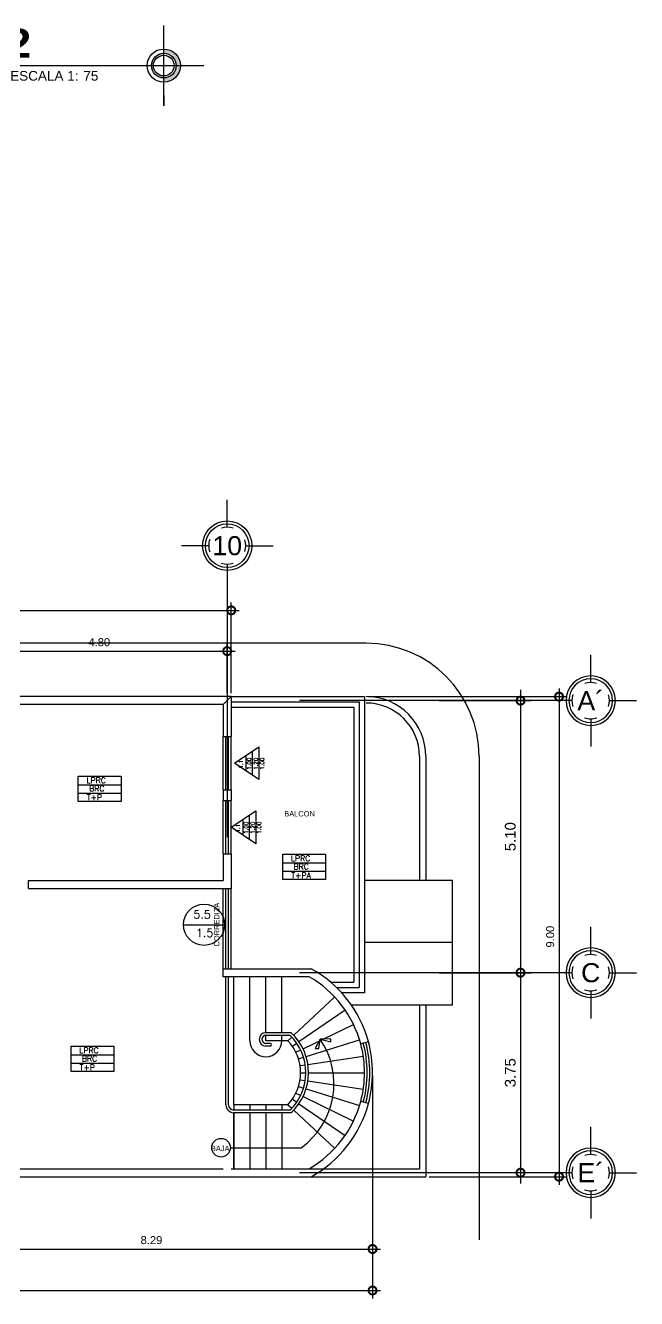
# Model space of a CAD drawing. Header units: inches. Extents: x -370 to 18, y -197 to 199.
# Drawn here: x -274.66 to -263.2, y 51.98 to 75.84 of the extents above; entities that cross this region are included whole.
import ezdxf
from ezdxf.enums import TextEntityAlignment as Align

# ---------------------------------------------------------------- set-up
doc = ezdxf.new("R2010")
doc.units = ezdxf.units.IN
doc.header["$MEASUREMENT"] = 0
doc.header["$PDMODE"] = 34
doc.header["$PDSIZE"] = 0.2
doc.linetypes.add('CENTER2', pattern=[28.575, 19.05, -3.175, 3.175, -3.175])
doc.layers.add('ACABAD_LOCALS', color=1, linetype='Continuous')
doc.layers.add('TEXTS', color=1, linetype='Continuous')
doc.styles.add('1', font='arial.ttf')
doc.styles.add('2', font='')
doc.styles.add('NT_75', font='romans.shx', dxfattribs={"height": 0.152})
doc.styles.get("Standard").update_dxf_attribs({"font": 'arial.ttf'})
doc.styles.get('2').set_extended_font_data('Arial Black')
doc.dimstyles.new('E100', dxfattribs={"dimtxt": 0.15, "dimasz": 0.15, "dimexe": 0.15, "dimexo": 0.0625, "dimgap": 0.09, "dimtad": 1, "dimzin": 0, "dimdsep": 46, "dimtxsty": 'Standard', "dimblk": 'DOTSMALL', "dimcen": 0.09, "dimdle": 0.15, "dimclrd": 1, "dimclre": 1, "dimclrt": 2, "dimazin": 0, "dimtfac": 1, "dimtofl": 0, "dimtmove": 1, "dimatfit": 1, "dimldrblk": 'OPEN90', "dimfxl": 1, "dimtolj": 1, "dimtzin": 0, "dimarcsym": 0})

# ---------------------------------------------------------------- blocks, each defined once
blk = doc.blocks.new('EJE NORTE NUEVO')
at = {"color": 8}
for p, q in [((0, 3.252), (0, 3.764)), ((-0.347, 2.905), (-0.859, 2.905)), ((0.347, 2.905), (0.859, 2.905))]:
    blk.add_line(p, q, dxfattribs=at)
at = {"color": 2, "linetype": 'CENTER2'}
blk.add_line((0, 2.558), (0, -2.558), dxfattribs=at)
at = {"color": 8}
blk.add_circle((0, 2.905), 0.463, dxfattribs=at)
at = {"color": 4}
blk.add_circle((0, 2.905), 0.409, dxfattribs=at)
at = {"color": 8}
for start, end in [(71.4161, 108.5839), (160.6993, 199.2784), (341.7694, 18.2529), (251.0526, 288.9474)]:
    blk.add_arc((0, 2.905), 0.347, start, end, dxfattribs=at)
at = {"color": 4}
blk.add_attdef('A', text='', height=0.358, dxfattribs=at).set_placement((0, 2.905), align=Align.MIDDLE_CENTER)
blk = doc.blocks.new('_DotSmall')
at = {"color": 0, "linetype": 'ByBlock', "const_width": 0.5}
blk.add_lwpolyline([(-0.0625, 0, 1), (0.0625, 0, 1)], format="xyb", close=True, dxfattribs=at)
blk = doc.blocks.new('*D481')
at = {"color": 1, "lineweight": -2, "transparency": 16777216}
for p, q in [((39.709, 9.853), (44.809, 9.853)), ((39.859, 9.062), (39.859, 10.003)), ((44.659, 9.062), (44.659, 10.003))]:
    blk.add_line(p, q, dxfattribs=at)
at = {"layer": 'DEFPOINTS', "color": 0, "transparency": 16777216}
for p in [(44.659, 9.853), (39.859, 9), (44.659, 9)]:
    blk.add_point(p, dxfattribs=at)
at = {"color": 1, "lineweight": -2, "transparency": 16777216, "xscale": 0.3, "yscale": 0.3, "zscale": 0.3, "rotation": 180}
blk.add_blockref('_DotSmall', (39.859, 9.853), dxfattribs=at)
at = {"color": 1, "lineweight": -2, "transparency": 16777216, "xscale": 0.3, "yscale": 0.3, "zscale": 0.3}
blk.add_blockref('_DotSmall', (44.659, 9.853), dxfattribs=at)
at = {"color": 2, "transparency": 16777216, "insert": (42.259, 10.02), "char_height": 0.15, "attachment_point": 5}
blk.add_mtext('\\A1;4.80', dxfattribs=at)
blk = doc.blocks.new('_Open90')
at = {"color": 0, "linetype": 'ByBlock', "lineweight": -2}
for p, q in [((0, 0), (-1, 0)), ((-0.5, 0.5), (0, 0)), ((0, 0), (-0.5, -0.5))]:
    blk.add_line(p, q, dxfattribs=at)
blk = doc.blocks.new('*D482')
at = {"color": 1, "lineweight": -2, "transparency": 16777216}
for p, q in [((29.384, 9.062), (29.384, 10.767)), ((44.734, 9.062), (44.734, 10.767)), ((29.234, 10.617), (44.884, 10.617))]:
    blk.add_line(p, q, dxfattribs=at)
at = {"layer": 'DEFPOINTS', "color": 0, "transparency": 16777216}
for p in [(44.734, 10.617), (29.384, 9), (44.734, 9)]:
    blk.add_point(p, dxfattribs=at)
at = {"color": 1, "lineweight": -2, "transparency": 16777216, "xscale": 0.3, "yscale": 0.3, "zscale": 0.3, "rotation": 180}
blk.add_blockref('_DotSmall', (29.384, 10.617), dxfattribs=at)
at = {"color": 1, "lineweight": -2, "transparency": 16777216, "xscale": 0.3, "yscale": 0.3, "zscale": 0.3}
blk.add_blockref('_DotSmall', (44.734, 10.617), dxfattribs=at)
at = {"color": 2, "transparency": 16777216, "insert": (37.059, 10.783), "char_height": 0.15, "attachment_point": 5}
blk.add_mtext('\\A1;15.35', dxfattribs=at)
blk = doc.blocks.new('*D487')
at = {"color": 1, "lineweight": -2, "transparency": 16777216}
for p, q in [((47.384, 1.888), (47.384, -1.506)), ((39.092, -0.062), (39.092, -1.506)), ((38.942, -1.356), (47.534, -1.356))]:
    blk.add_line(p, q, dxfattribs=at)
at = {"layer": 'DEFPOINTS', "color": 0, "transparency": 16777216}
for p in [(47.384, 1.95), (39.092, 0), (47.384, -1.356)]:
    blk.add_point(p, dxfattribs=at)
at = {"color": 1, "lineweight": -2, "transparency": 16777216, "xscale": 0.3, "yscale": 0.3, "zscale": 0.3, "rotation": 180}
blk.add_blockref('_DotSmall', (39.092, -1.356), dxfattribs=at)
at = {"color": 1, "lineweight": -2, "transparency": 16777216, "xscale": 0.3, "yscale": 0.3, "zscale": 0.3}
blk.add_blockref('_DotSmall', (47.384, -1.356), dxfattribs=at)
at = {"color": 2, "transparency": 16777216, "insert": (43.238, -1.19), "char_height": 0.15, "attachment_point": 5}
blk.add_mtext('\\A1;8.29', dxfattribs=at)
blk = doc.blocks.new('*D488')
at = {"color": 1, "lineweight": -2, "transparency": 16777216}
for p, q in [((29.384, -0.062), (29.384, -2.284)), ((47.384, -0.062), (47.384, -2.284)), ((29.234, -2.134), (47.534, -2.134))]:
    blk.add_line(p, q, dxfattribs=at)
at = {"layer": 'DEFPOINTS', "color": 0, "transparency": 16777216}
for p in [(29.384, 0), (47.384, 0), (47.384, -2.134)]:
    blk.add_point(p, dxfattribs=at)
at = {"color": 1, "lineweight": -2, "transparency": 16777216, "xscale": 0.3, "yscale": 0.3, "zscale": 0.3, "rotation": 180}
blk.add_blockref('_DotSmall', (29.384, -2.134), dxfattribs=at)
at = {"color": 1, "lineweight": -2, "transparency": 16777216, "xscale": 0.3, "yscale": 0.3, "zscale": 0.3}
blk.add_blockref('_DotSmall', (47.384, -2.134), dxfattribs=at)
at = {"color": 2, "transparency": 16777216, "insert": (38.384, -1.968), "char_height": 0.15, "attachment_point": 5}
blk.add_mtext('\\A1;18.00', dxfattribs=at)
blk = doc.blocks.new('*D143')
at = {"color": 1, "lineweight": -2, "transparency": 16777216}
for p, q in [((-191.853, 114.409), (-191.853, 108.909)), ((-193.38, 114.209), (-191.653, 114.209)), ((-193.38, 109.109), (-191.653, 109.109))]:
    blk.add_line(p, q, dxfattribs=at)
at = {"layer": 'DEFPOINTS', "color": 0, "transparency": 16777216}
for p in [(-193.442, 114.209), (-193.442, 109.109), (-191.853, 109.109)]:
    blk.add_point(p, dxfattribs=at)
at = {"color": 1, "lineweight": -2, "transparency": 16777216, "xscale": 0.3, "yscale": 0.3, "zscale": 0.3}
for p, rotation in [((-191.853, 114.209), 90), ((-191.853, 109.109), 270)]:
    blk.add_blockref('_DotSmall', p, dxfattribs=dict(at, rotation=rotation))
at = {"color": 2, "transparency": 16777216, "insert": (-192.045, 111.659), "char_height": 0.2, "attachment_point": 5, "rotation": 90}
blk.add_mtext('\\A1;5.10', dxfattribs=at)
blk = doc.blocks.new('*D144')
at = {"color": 1, "lineweight": -2, "transparency": 16777216}
for p, q in [((-193.38, 109.109), (-191.653, 109.109)), ((-191.853, 109.309), (-191.853, 105.159)), ((-191.916, 105.359), (-192.053, 105.359))]:
    blk.add_line(p, q, dxfattribs=at)
at = {"layer": 'DEFPOINTS', "color": 0, "transparency": 16777216}
for p in [(-193.442, 109.109), (-191.853, 105.359), (-191.853, 105.359)]:
    blk.add_point(p, dxfattribs=at)
at = {"color": 1, "lineweight": -2, "transparency": 16777216, "xscale": 0.3, "yscale": 0.3, "zscale": 0.3}
for p, rotation in [((-191.853, 109.109), 90), ((-191.853, 105.359), 270)]:
    blk.add_blockref('_DotSmall', p, dxfattribs=dict(at, rotation=rotation))
at = {"color": 2, "transparency": 16777216, "insert": (-192.045, 107.234), "char_height": 0.2, "attachment_point": 5, "rotation": 90}
blk.add_mtext('\\A1;3.75', dxfattribs=at)
blk = doc.blocks.new('*D489')
at = {"color": 1, "lineweight": -2, "transparency": 16777216}
for p, q in [((50.882, 9.15), (50.882, -0.15)), ((47.297, 9), (51.032, 9)), ((48.447, 0), (51.032, 0))]:
    blk.add_line(p, q, dxfattribs=at)
at = {"layer": 'DEFPOINTS', "color": 0, "transparency": 16777216}
for p in [(47.234, 9), (48.384, 0), (50.882, 0)]:
    blk.add_point(p, dxfattribs=at)
at = {"color": 1, "lineweight": -2, "transparency": 16777216, "xscale": 0.3, "yscale": 0.3, "zscale": 0.3}
for p, rotation in [((50.882, 9), 90), ((50.882, 0), 270)]:
    blk.add_blockref('_DotSmall', p, dxfattribs=dict(at, rotation=rotation))
at = {"color": 2, "transparency": 16777216, "insert": (50.716, 4.5), "char_height": 0.15, "attachment_point": 5, "rotation": 90}
blk.add_mtext('\\A1;9.00', dxfattribs=at)
blk = doc.blocks.new('*U44')
h = blk.add_hatch(color=1)
h.paths.add_polyline_path([(15.89, 0.255), (15.89, 0.343, -0.414214), (16.233, 0), (16.145, 0, 0.414214)])
h.paths.add_polyline_path([(16.145, 0), (16.233, 0, -0.414214), (15.89, -0.343), (15.89, -0.255, 0.414214)])
h = blk.add_hatch(color=1)
h.paths.add_polyline_path([(15.635, 0), (15.676, 0, 0.414214), (15.89, -0.214), (15.89, -0.255, -0.414214)])
h.paths.add_polyline_path([(15.89, 0.255), (15.89, 0.214, 0.414214), (15.676, 0), (15.635, 0, -0.414214)])
at = {"color": 13}
for p, q in [((15.89, -0.83), (15.89, 0.83)), ((0, 0), (16.72, 0))]:
    blk.add_line(p, q, dxfattribs=at)
at = {"color": 5}
for p, q in [((15.89, 0.611), (15.89, 0.83)), ((0, 0), (0.218, 0)), ((16.501, 0), (16.72, 0)), ((15.89, -0.611), (15.89, -0.83))]:
    blk.add_line(p, q, dxfattribs=at)
at = {"color": 13}
for radius in [0.343, 0.255, 0.214]:
    blk.add_circle((15.89, 0), radius, dxfattribs=at)
at = {"color": 2, "linetype": 'Continuous', "style": '1'}
blk.add_text('ESCALA 1:', height=0.2, dxfattribs=at).set_placement((12.714, -0.311))
at = {"color": 1, "linetype": 'Continuous', "style": '2'}
blk.add_attdef('TITULO', (0.308, 0.162), '', height=0.6, dxfattribs=at)
at = {"color": 2, "linetype": 'Continuous', "style": '1'}
blk.add_attdef('DESCRIPCION', (0.308, -0.373), '', height=0.2, dxfattribs=at)
at = {"color": 2, "style": '1'}
blk.add_attdef('ESCALA', (14.227, -0.311), '', height=0.2, dxfattribs=at)
blk = doc.blocks.new('A$C4C712806')
at = {"color": 8}
for p, q in [((47.264, 10), (27.508, 10)), ((44.734, 9), (39.059, 9)), ((44.584, 8.85), (39.934, 8.85)), ((44.584, 8.85), (44.734, 9)), ((44.584, 8.85), (44.584, 8.25)), ((44.734, 9), (44.734, 8.25)), ((44.734, 9), (47.234, 9)), ((44.734, 8.9), (47.134, 8.9)), ((47.134, 8.9), (47.134, 3.55)), ((47.234, 9), (47.234, 8.25)), ((47.234, 9), (47.234, 3.45)), ((44.734, 8.8), (47.034, 8.8)), ((47.034, 8.8), (47.034, 3.65)), ((44.584, 8.25), (44.734, 8.25)), ((48.264, 7.88), (48.264, 5.55)), ((48.384, 7.88), (48.384, 5.55)), ((49.384, 7.88), (49.384, -1.183)), ((44.584, 7.25), (44.584, 7.05)), ((44.584, 7.25), (44.734, 7.25)), ((44.584, 7.25), (44.584, 7.05)), ((44.734, 7.25), (44.734, 7.05)), ((44.734, 7.25), (44.734, 7.05)), ((44.584, 7.05), (44.734, 7.05)), ((44.584, 6.05), (44.584, 5.55)), ((44.584, 6.05), (44.734, 6.05)), ((44.734, 6.05), (44.734, 5.4)), ((40.934, 5.55), (44.584, 5.55)), ((40.934, 5.4), (40.934, 5.55)), ((40.934, 5.4), (44.734, 5.4)), ((44.734, 3.9), (44.734, 5.4)), ((48.884, 4.388), (47.234, 4.388)), ((44.584, 3.9), (46.234, 3.9)), ((44.584, 3.75), (44.584, 3.9)), ((46.195, 3.75), (44.584, 3.75)), ((44.634, 1.35), (44.634, 3.75)), ((44.684, 1.35), (44.684, 3.75)), ((44.784, 1.35), (44.784, 3.75)), ((45.084, 2.55), (45.084, 3.75)), ((45.384, 2.7), (45.384, 3.75)), ((45.684, 2.7), (45.684, 3.75)), ((46.597, 3.65), (47.034, 3.65)), ((45.907, 2.652), (46.674, 3.37)), ((46.707, 3.55), (47.134, 3.55)), ((47.234, 3.45), (46.804, 3.45)), ((46.004, 2.532), (46.87, 3.126)), ((48.264, 3.225), (48.264, 0.15)), ((48.384, 3.225), (48.384, 0)), ((45.86, 2.7), (45.384, 2.7)), ((45.84, 2.65), (45.384, 2.65)), ((45.384, 2.55), (45.384, 2.65)), ((45.684, 2.55), (45.684, 2.65)), ((46.082, 2.398), (47.026, 2.856)), ((45.798, 2.55), (45.384, 2.55)), ((45.464, 2.5), (45.384, 2.5)), ((45.464, 2.45), (45.384, 2.45)), ((45.798, 2.55), (45.871, 2.618)), ((45.88, 2.447), (45.963, 2.504)), ((46.138, 2.255), (47.141, 2.566)), ((47.308, 2.529), (47.163, 2.49)), ((45.947, 2.333), (46.037, 2.377)), ((45.995, 2.21), (46.091, 2.24)), ((46.173, 2.104), (47.211, 2.261)), ((46.025, 2.082), (46.123, 2.097)), ((46.034, 1.95), (46.134, 1.95)), ((46.184, 1.95), (47.234, 1.95)), ((45.995, 1.69), (46.091, 1.66)), ((46.025, 1.818), (46.123, 1.803)), ((46.173, 1.796), (47.211, 1.639)), ((45.88, 1.453), (45.963, 1.396)), ((45.947, 1.567), (46.037, 1.523)), ((46.082, 1.502), (47.026, 1.044)), ((46.138, 1.645), (47.141, 1.334)), ((44.684, 1.35), (44.684, 1.35)), ((45.798, 1.35), (44.784, 1.35)), ((44.784, 1.35), (44.784, 1.25)), ((45.84, 1.25), (44.784, 1.25)), ((45.86, 1.2), (44.784, 1.2)), ((44.784, 1.2), (44.784, 0.15)), ((44.784, 0.15), (44.784, 1.2)), ((45.084, 1.35), (45.084, 1.25)), ((45.084, 1.2), (45.084, 0.15)), ((45.384, 1.35), (45.384, 1.25)), ((45.384, 1.2), (45.384, 0.15)), ((45.684, 1.35), (45.684, 1.25)), ((45.684, 1.2), (45.684, 0.15)), ((45.798, 1.35), (45.871, 1.282)), ((45.907, 1.248), (46.674, 0.53)), ((46.004, 1.368), (46.87, 0.774)), ((47.308, 1.371), (47.163, 1.41)), ((29.384, 0), (48.384, 0)), ((39.167, 0.15), (44.584, 0.15)), ((44.734, 0.15), (48.264, 0.15))]:
    blk.add_line(p, q, dxfattribs=at)
at = {"color": 1}
for p, q in [((44.584, 7.25), (44.584, 8.25)), ((44.734, 7.25), (44.734, 8.25)), ((44.584, 6.05), (44.584, 7.05)), ((44.734, 6.05), (44.734, 7.05)), ((44.584, 3.9), (44.584, 5.4)), ((44.734, 3.9), (44.734, 5.4))]:
    blk.add_line(p, q, dxfattribs=at)
at = {"color": 2}
for p, q in [((44.634, 7.25), (44.634, 8.25)), ((44.684, 7.25), (44.684, 8.25)), ((44.634, 6.05), (44.634, 7.05)), ((44.684, 6.05), (44.684, 7.05)), ((44.634, 3.9), (44.634, 5.4)), ((44.684, 3.9), (44.684, 5.4))]:
    blk.add_line(p, q, dxfattribs=at)
at = {"color": 8, "ltscale": 0.3}
blk.add_lwpolyline([(46.984, 3.225), (46.984, 3.225), (48.884, 3.225), (48.884, 5.55), (47.234, 5.55)], dxfattribs=at)
at = {"color": 8}
for points in [[(46.402, 2.581), (46.306, 2.404), (46.374, 2.404), (46.402, 2.581), (46.6, 2.531), (46.6, 2.587), (46.402, 2.581)], [(44.717, 0.544), (46.047, 0.544)]]:
    blk.add_lwpolyline(points, dxfattribs=at)
blk.add_circle((44.543, 0.544), 0.175, dxfattribs=at)
for centre, radius, start, end in [((47.264, 7.88), 2.12, 0, 90), ((47.264, 7.88), 1.12, 0, 90), ((47.264, 7.88), 1, 0, 90), ((45.156, 1.95), 2.228, 15.0705, 61.0594), ((45.156, 1.95), 2.078, 15.0705, 60.0096), ((45.384, 2.575), 0.125, 90, 270), ((45.384, 2.575), 0.075, 90, 270), ((45.156, 1.95), 0.978, 314.3113, 45.6887), ((45.156, 1.95), 1.028, 313.165, 46.835), ((45.384, 2.55), 0.3, 180, 0), ((45.464, 2.475), 0.025, 270, 90), ((45.156, 1.95), 0.878, 316.9083, 43.0917), ((45.183, 1.744), 1.478, 305.7313, 34.4734), ((45.156, 1.95), 2.078, 344.9295, 15.0705), ((45.156, 1.95), 2.128, 344.9295, 15.0705), ((45.156, 1.95), 2.178, 344.9295, 15.0705), ((45.156, 1.95), 2.228, 344.9295, 15.0705), ((44.784, 1.35), 0.15, 180, 270), ((44.784, 1.35), 0.1, 180, 270), ((45.156, 1.95), 2.078, 299.9904, 344.9295), ((45.156, 1.95), 2.228, 298.9406, 344.9295)]:
    blk.add_arc(centre, radius, start, end, dxfattribs=at)
blk.add_blockref('EJE NORTE NUEVO', (44.659, 8.925)).add_auto_attribs({'A': '10'})
ref = blk.add_blockref('EJE NORTE NUEVO', (48.571, 8.925), dxfattribs=dict(xscale=-1, rotation=270))
ref.add_attrib('A', 'A´', dxfattribs={"color": 4, "height": 0.3581}).set_placement((51.476, 8.925), align=Align.MIDDLE_CENTER)
ref = blk.add_blockref('EJE NORTE NUEVO', (48.571, 3.825), dxfattribs=dict(xscale=-1, rotation=270))
ref.add_attrib('A', 'C', dxfattribs={"color": 4, "height": 0.358}).set_placement((51.476, 3.825), align=Align.MIDDLE_CENTER)
ref = blk.add_blockref('EJE NORTE NUEVO', (48.571, 0.075), dxfattribs=dict(xscale=-1, rotation=270))
ref.add_attrib('A', 'E´', dxfattribs={"color": 4, "height": 0.3581}).set_placement((51.476, 0.075), align=Align.MIDDLE_CENTER)
at = {"color": 8, "char_height": 0.1, "attachment_point": 1}
for s, insert in [('BALCON ', (45.728, 6.854)), ('BAJA', (44.353, 0.579))]:
    blk.add_mtext(s, dxfattribs=dict(at, insert=insert))
at = {"color": 8, "insert": (44.412, 5.138), "char_height": 0.1, "attachment_point": 3, "rotation": 90}
blk.add_mtext('CORREDIZA', dxfattribs=at)
for base, p1, p2, picture, middle in [((44.734, 10.617), (29.384, 9), (44.734, 9), '*D482', (37.059, 10.783)), ((44.659, 9.853), (39.859, 9), (44.659, 9), '*D481', (42.259, 10.02)), ((47.384, -1.356), (39.092, 0), (47.384, 1.95), '*D487', (43.238, -1.19)), ((47.384, -2.134), (29.384, 0), (47.384, 0), '*D488', (38.384, -1.968))]:
    dim = blk.add_linear_dim(base=base, p1=p1, p2=p2, dimstyle='E100')
    dim.commit()
    dim.dimension.update_dxf_attribs({"geometry": picture, "text_midpoint": middle})
dim = blk.add_linear_dim(base=(50.882, 0), p1=(47.234, 9), p2=(48.384, 0), angle=90, dimstyle='E100')
dim.commit()
dim.dimension.update_dxf_attribs({"geometry": '*D489', "text_midpoint": (50.716, 4.5)})
for base, p1, p2, picture, middle in [((50.16, 3.825), (48.571, 8.925), (48.571, 3.825), '*D143', (49.968, 6.375)), ((50.16, 0.075), (48.571, 3.825), (50.16, 0.075), '*D144', (49.968, 1.95))]:
    dim = blk.add_linear_dim(base=base, p1=p1, p2=p2, angle=90, dimstyle='E100')
    dim.commit()
    dim.dimension.update_dxf_attribs({"geometry": picture, "text_midpoint": middle, "insert": (242.013, -105.284)})

msp = doc.modelspace()

# ---------------------------------------------------------------- linework, layer by layer
at = {"layer": 'ACABAD_LOCALS', "color": 1}
for p, q in [((-270.52314, 62.15386), (-270.52314, 61.86612)), ((-270.40331, 62.23397), (-270.40331, 61.78601)), ((-273.66498, 61.60731), (-272.86316, 61.60731)), ((-273.66498, 61.45058), (-272.86316, 61.45058)), ((-270.58122, 60.95386), (-270.58122, 60.66612)), ((-270.4614, 61.03397), (-270.4614, 60.58601)), ((-269.83099, 60.14437), (-269.02917, 60.14437)), ((-269.83099, 59.98764), (-269.02917, 59.98764)), ((-271.69397, 58.98364), (-270.92018, 58.98364)), ((-273.79999, 56.54439), (-272.99817, 56.54439)), ((-273.79999, 56.38766), (-272.99817, 56.38766))]:
    msp.add_line(p, q, dxfattribs=at)
for points in [[(-270.73835, 62.00999), (-270.27986, 62.31651), (-270.27986, 61.70348), (-270.73835, 62.00999)], [(-273.66498, 61.29385), (-273.66498, 61.76878), (-272.86316, 61.76878), (-272.86316, 61.29385)], [(-270.79643, 60.80999), (-270.33794, 61.11651), (-270.33794, 60.50348), (-270.79643, 60.80999)], [(-269.83099, 59.83091), (-269.83099, 60.30585), (-269.02917, 60.30585), (-269.02917, 59.83091)], [(-273.79999, 56.23094), (-273.79999, 56.70587), (-272.99817, 56.70587), (-272.99817, 56.23094)]]:
    msp.add_lwpolyline(points, close=True, dxfattribs=at)
msp.add_circle((-271.30707, 58.98364), 0.38689, dxfattribs=at)

# ---------------------------------------------------------------- block references
at = {"xscale": 0.9073029058261515, "yscale": 0.9073029058261515, "zscale": 0.9073029058261515}
msp.add_blockref('*U44', (-286.47876, 75.09026), dxfattribs=at).add_auto_attribs({'TITULO': 'PLANTA ACOTADA NIVEL 2', 'DESCRIPCION': 'VIVIENDA UNIFAMILIAR 2 NIVELES', 'ESCALA': '75'})
msp.add_blockref('A$C4C712806', (-315.5309, 54.25999))

# ---------------------------------------------------------------- texts
at = {"layer": 'TEXTS', "color": 2, "style": 'NT_75'}
for s, p in [('LPRC', (-273.5122, 61.63707)), ('BRC', (-273.46244, 61.48478)), ('T+P', (-273.50695, 61.31729)), ('LPRC', (-269.6782, 60.17413)), ('T+PA', (-269.67296, 59.85435)), ('BRC', (-269.62845, 60.02184)), ('LPRC', (-273.6472, 56.57415)), ('T+P', (-273.64196, 56.25437)), ('BRC', (-273.59745, 56.42186))]:
    msp.add_text(s, height=0.1064, dxfattribs=at).set_placement(p)
at = {"layer": 'TEXTS', "color": 4, "style": 'NT_75'}
for tag, text, p in [('1.00', 'XX', (-270.46219, 62.00108)), ('1.20', 'X', (-270.3368, 62.00108)), ('1.00', 'X', (-270.2182, 62.00225)), ('1.1', 'XX', (-270.61432, 61.99373)), ('1.00', 'XX', (-270.52027, 60.80108)), ('1.20', 'X', (-270.39488, 60.80108)), ('1.00', 'X', (-270.27628, 60.80225)), ('1.1', 'XX', (-270.6724, 60.79373))]:
    msp.add_attdef(tag, text=text, height=0.076, rotation=90, dxfattribs=at).set_placement(p, align=Align.MIDDLE)
for tag, text, p in [('5.5', 'X', (-271.34349, 59.17693)), ('1.5', 'XX', (-271.29674, 58.82951))]:
    msp.add_attdef(tag, text=text, height=0.152, dxfattribs=at).set_placement(p, align=Align.MIDDLE)

doc.saveas('drawing.dxf')
